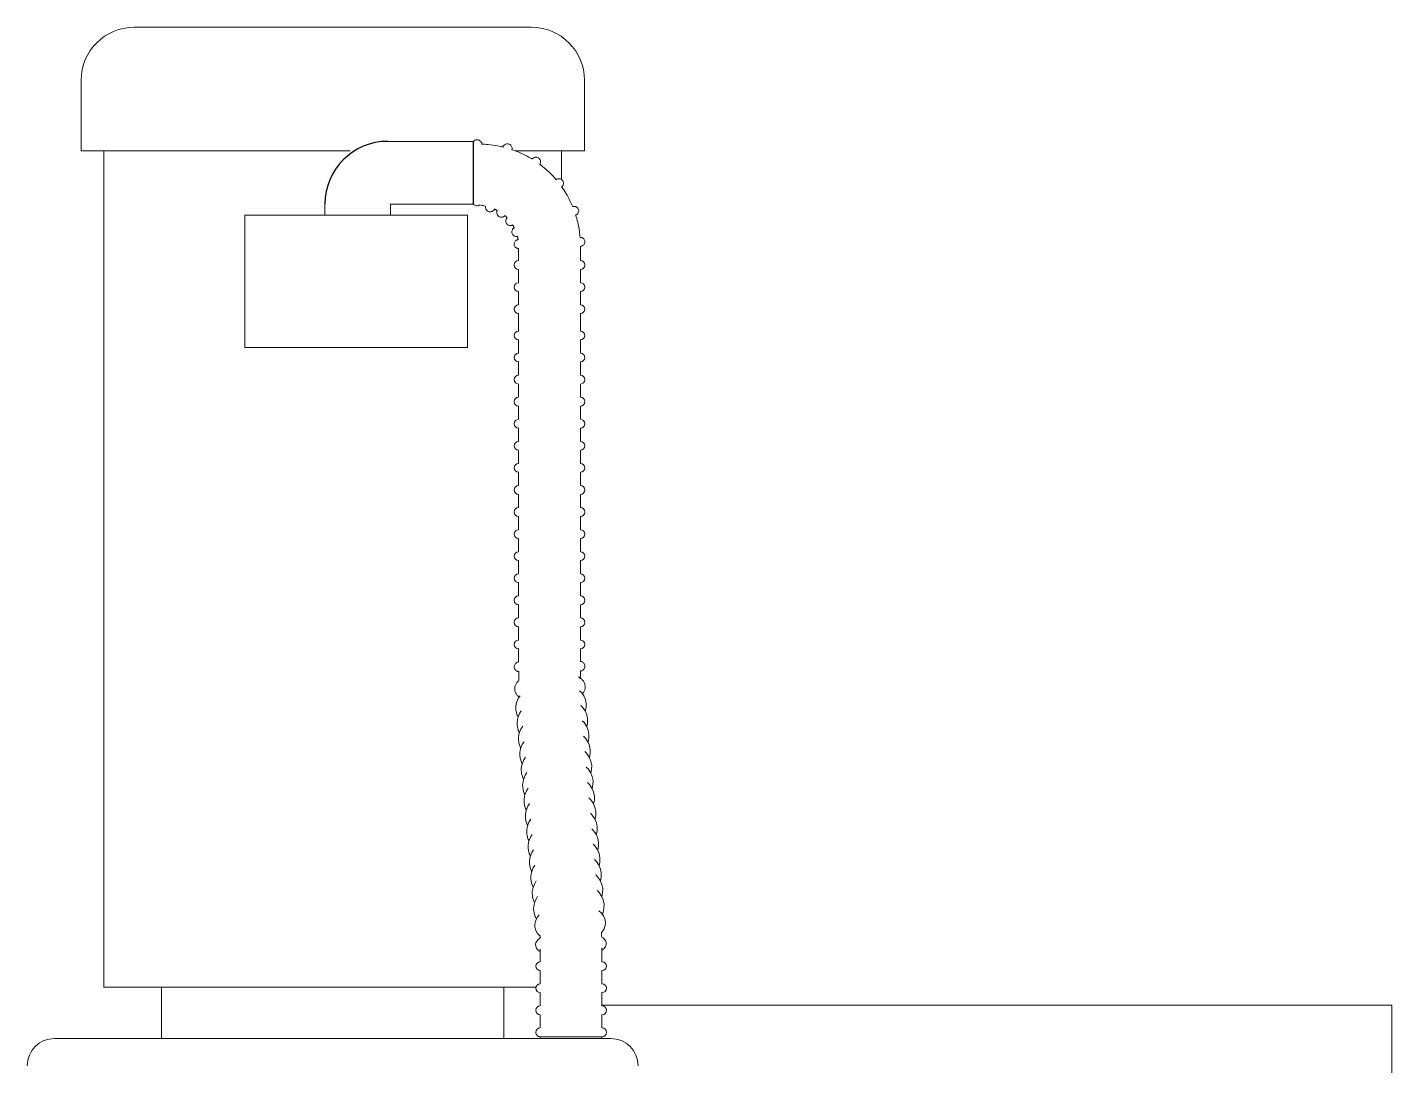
# Model space of a CAD drawing. Header units: inches. Extents: x 1.2 to 26.6, y 5.8 to 19.7.
# Drawn here: x 20.15 to 26.59, y 14.82 to 19.72 of the extents above; entities that cross this region are included whole.
import ezdxf

# ---------------------------------------------------------------- set-up
doc = ezdxf.new("R2010")
doc.units = ezdxf.units.IN
doc.header["$MEASUREMENT"] = 0

msp = doc.modelspace()

# ---------------------------------------------------------------- linework, layer by layer
at = {"color": 7, "linetype": 'Continuous', "lineweight": 15}
for p, q in [((20.656775, 19.719655), (20.931363, 19.719655)), ((20.931363, 19.719655), (22.531775, 19.719655)), ((21.676535, 19.136322), (20.406775, 19.136322)), ((22.781775, 19.136322), (22.456393, 19.136322)), ((21.179611, 18.207989), (21.179611, 18.832989)), ((21.179611, 18.832989), (21.232722, 18.832989)), ((21.232722, 18.832989), (21.233884, 18.832989)), ((21.233884, 18.832989), (22.230079, 18.832989)), ((22.230079, 18.207989), (22.230079, 18.832989)), ((22.471759, 18.576689), (22.471204, 18.576689)), ((22.471759, 18.472522), (22.471204, 18.472522)), ((22.471759, 18.368356), (22.471204, 18.368356)), ((22.471759, 18.244299), (22.471204, 18.244299)), ((21.179611, 18.207989), (21.232722, 18.207989)), ((21.232722, 18.207989), (21.233884, 18.207989)), ((21.233884, 18.207989), (22.230079, 18.207989)), ((22.471759, 18.140132), (22.471204, 18.140132)), ((22.471759, 18.035965), (22.471204, 18.035965)), ((22.471759, 17.931799), (22.471204, 17.931799)), ((22.471759, 17.827632), (22.471204, 17.827632)), ((22.471759, 17.723465), (22.471204, 17.723465)), ((22.471759, 17.619299), (22.471204, 17.619299)), ((22.471759, 17.515132), (22.471204, 17.515132)), ((22.471759, 17.410965), (22.471204, 17.410965)), ((22.471759, 17.306799), (22.471204, 17.306799)), ((22.471759, 17.202632), (22.471204, 17.202632)), ((22.471759, 17.098465), (22.471204, 17.098465)), ((22.471759, 16.994299), (22.471204, 16.994299)), ((22.471759, 16.890132), (22.471204, 16.890132)), ((22.471759, 16.785965), (22.471204, 16.785965)), ((20.768686, 15.188989), (20.514275, 15.188989)), ((20.785353, 15.188989), (20.768686, 15.188989)), ((20.785353, 15.147322), (20.785353, 15.188989)), ((20.785353, 15.188989), (22.402019, 15.188989)), ((20.785353, 14.947059), (20.785353, 15.147322)), ((22.402019, 15.188989), (22.402019, 15.147322)), ((22.418686, 15.188989), (22.402019, 15.188989)), ((22.402019, 15.147322), (22.402019, 14.947059)), ((22.552613, 15.188989), (22.418686, 15.188989)), ((22.864553, 15.104072), (26.591442, 15.104072)), ((26.591442, 9.070739), (26.591442, 15.104072)), ((22.906223, 14.947059), (20.281222, 14.947059)), ((22.572886, 14.955022), (22.864553, 14.955022))]:
    msp.add_line(p, q, dxfattribs=at)
msp.add_line((22.258428, 18.884656), (22.258428, 19.181322))
at = {"color": 7, "linetype": 'Continuous', "lineweight": 15, "flags": 128}
for points in [[(22.477758, 16.563618), (22.469203, 16.551079), (22.461351, 16.532354), (22.45815, 16.516193), (22.45815, 16.516193)], [(22.785538, 16.491922), (22.789884, 16.509586), (22.790194, 16.528474), (22.786346, 16.546674), (22.778608, 16.563796), (22.767195, 16.579588), (22.758926, 16.587465)], [(22.483939, 16.493413), (22.475707, 16.480475), (22.467907, 16.460687), (22.464541, 16.442268), (22.464541, 16.442268)], [(22.792367, 16.418263), (22.796272, 16.435399), (22.796569, 16.45549), (22.792709, 16.474973), (22.78491, 16.493407), (22.773396, 16.510443), (22.764937, 16.519079)], [(22.490363, 16.420455), (22.482196, 16.40762), (22.474396, 16.387832), (22.47103, 16.369413), (22.47103, 16.369413)], [(22.798856, 16.345408), (22.802761, 16.362544), (22.803057, 16.382635), (22.799198, 16.402118), (22.791399, 16.420552), (22.779885, 16.437588), (22.771333, 16.446319)], [(22.805345, 16.272553), (22.80925, 16.289689), (22.809546, 16.30978), (22.805687, 16.329263), (22.797888, 16.347697), (22.786374, 16.364733), (22.777729, 16.373559)], [(22.496786, 16.347498), (22.488684, 16.334765), (22.480885, 16.314977), (22.477519, 16.296558), (22.477519, 16.296558)], [(22.811834, 16.199698), (22.815738, 16.216834), (22.816035, 16.236925), (22.812176, 16.256408), (22.804376, 16.274842), (22.792863, 16.291878), (22.784125, 16.300799)], [(22.50321, 16.27454), (22.495173, 16.26191), (22.487373, 16.242122), (22.484008, 16.223703), (22.484008, 16.223703)], [(22.818323, 16.126843), (22.822227, 16.143979), (22.822524, 16.16407), (22.818665, 16.183553), (22.810865, 16.201987), (22.799351, 16.219023), (22.79052, 16.228039)], [(22.509633, 16.201583), (22.501662, 16.189055), (22.493862, 16.169267), (22.490496, 16.150848), (22.490496, 16.150848)], [(22.516057, 16.128625), (22.508151, 16.1162), (22.500351, 16.096412), (22.496985, 16.077993), (22.496985, 16.077993)], [(22.824811, 16.053988), (22.828716, 16.071125), (22.829012, 16.091215), (22.825153, 16.110698), (22.817354, 16.129132), (22.80584, 16.146168), (22.796916, 16.155279)], [(22.52248, 16.055667), (22.51464, 16.043345), (22.50684, 16.023557), (22.503474, 16.005138), (22.503474, 16.005138)], [(22.8313, 15.981133), (22.835205, 15.99827), (22.835501, 16.01836), (22.831642, 16.037843), (22.823843, 16.056277), (22.812329, 16.073313), (22.803312, 16.082519)], [(22.528904, 15.98271), (22.521128, 15.97049), (22.513328, 15.950702), (22.509963, 15.932283), (22.509963, 15.932283)], [(22.837789, 15.908278), (22.841693, 15.925415), (22.84199, 15.945505), (22.838131, 15.964988), (22.830332, 15.983422), (22.818818, 16.000458), (22.809708, 16.009759)], [(22.535327, 15.909752), (22.527617, 15.897636), (22.519817, 15.877847), (22.516451, 15.859428), (22.516451, 15.859428)], [(22.844278, 15.835423), (22.848182, 15.852559), (22.848479, 15.87265), (22.84462, 15.892133), (22.83682, 15.910567), (22.825306, 15.927603), (22.816104, 15.936999)], [(22.850767, 15.762568), (22.854671, 15.779704), (22.854967, 15.799795), (22.851108, 15.819278), (22.843309, 15.837712), (22.831795, 15.854748), (22.822499, 15.864238)], [(22.541751, 15.836795), (22.534106, 15.824781), (22.526306, 15.804992), (22.52294, 15.786573), (22.52294, 15.786573)], [(22.857255, 15.689713), (22.86116, 15.706849), (22.861456, 15.72694), (22.857597, 15.746423), (22.849798, 15.764857), (22.838284, 15.781893), (22.828895, 15.791478)], [(22.548174, 15.763837), (22.540595, 15.751926), (22.532795, 15.732137), (22.529429, 15.713718), (22.529429, 15.713718)], [(22.863744, 15.616858), (22.867648, 15.633994), (22.867945, 15.654085), (22.864086, 15.673568), (22.856287, 15.692002), (22.844773, 15.709038), (22.835291, 15.718718)], [(22.554598, 15.690879), (22.547083, 15.679071), (22.539283, 15.659282), (22.535918, 15.640863), (22.535918, 15.640863)], [(22.561021, 15.617922), (22.553572, 15.606216), (22.545772, 15.586427), (22.542407, 15.568009), (22.542407, 15.568009)], [(22.866008, 15.533172), (22.869544, 15.540981), (22.874137, 15.56114), (22.874434, 15.58123), (22.870575, 15.600713), (22.862775, 15.619147), (22.851262, 15.636184), (22.841687, 15.645958)], [(22.568765, 15.529962), (22.562228, 15.522764), (22.55372, 15.508285), (22.548955, 15.49339), (22.5484, 15.490063), (22.5484, 15.490063)], [(22.862076, 15.446717), (22.865288, 15.450124), (22.874189, 15.464538), (22.879349, 15.479433), (22.880744, 15.49602), (22.877865, 15.511783), (22.871191, 15.52638), (22.860961, 15.539783), (22.850184, 15.549294)]]:
    msp.add_lwpolyline(points, dxfattribs=at)
at = {"color": 7, "linetype": 'Continuous', "lineweight": 15}
for centre, radius, start, end in [((20.656775, 19.469655), 0.25, 90, 180), ((22.531775, 19.469655), 0.25, 0, 90), ((22.471204, 18.597522), 0.020833, 90, 270), ((22.762871, 18.597522), 0.020833, 270, 90), ((22.471204, 18.493355), 0.020833, 90, 270), ((22.762871, 18.493355), 0.020833, 270, 90), ((22.471204, 18.389189), 0.020833, 90, 270), ((22.762871, 18.389189), 0.020833, 270, 90), ((22.471204, 18.265132), 0.020833, 90, 270), ((22.762871, 18.265132), 0.020833, 270, 90), ((22.471204, 18.160965), 0.020833, 90, 270), ((22.762871, 18.160965), 0.020833, 270, 90), ((22.471204, 18.056799), 0.020833, 90, 270), ((22.762871, 18.056799), 0.020833, 270, 90), ((22.471204, 17.952632), 0.020833, 90, 270), ((22.762871, 17.952632), 0.020833, 270, 90), ((22.471204, 17.848465), 0.020833, 90, 270), ((22.762871, 17.848465), 0.020833, 270, 90), ((22.471204, 17.744299), 0.020833, 90, 270), ((22.762871, 17.744299), 0.020833, 270, 90), ((22.471204, 17.640132), 0.020833, 90, 270), ((22.762871, 17.640132), 0.020833, 270, 90), ((22.471204, 17.535965), 0.020833, 90, 270), ((22.762871, 17.535965), 0.020833, 270, 90), ((22.471204, 17.431799), 0.020833, 90, 270), ((22.762871, 17.431799), 0.020833, 270, 90), ((22.471204, 17.327632), 0.020833, 90, 270), ((22.762871, 17.327632), 0.020833, 270, 90), ((22.471204, 17.223465), 0.020833, 90, 270), ((22.762871, 17.223465), 0.020833, 270, 90), ((22.471204, 17.119299), 0.020833, 90, 270), ((22.762871, 17.119299), 0.020833, 270, 90), ((22.471204, 17.015132), 0.020833, 90, 270), ((22.762871, 17.015132), 0.020833, 270, 90), ((22.471204, 16.910965), 0.020833, 90, 270), ((22.762871, 16.910965), 0.020833, 270, 90), ((22.471204, 16.806799), 0.020833, 90, 270), ((22.762871, 16.806799), 0.020833, 270, 90), ((22.572886, 15.288355), 0.020833, 90, 270), ((22.864553, 15.288355), 0.020833, 270, 90), ((22.572886, 15.184189), 0.020833, 90, 270), ((22.864553, 15.184189), 0.020833, 270, 90), ((22.572886, 15.080022), 0.020833, 90, 270), ((22.864553, 15.080022), 0.020833, 270, 90), ((20.281222, 14.818422), 0.128636, 90, 180), ((22.572886, 14.975855), 0.020833, 90, 270), ((22.864553, 14.975855), 0.020833, 270, 90), ((22.906222, 14.818422), 0.128636, 360, 90)]:
    msp.add_arc(centre, radius, start, end, dxfattribs=at)
msp.add_arc((21.853674, 18.884656), 0.296666, 90, 180)
for points, degree in [([(20.406775, 19.469655), (20.406775, 19.136322)], 1), ([(22.781775, 19.136322), (22.781775, 19.469655)], 1), ([(20.514275, 19.136322), (20.514275, 15.984656)], 1), ([(22.260292, 19.181322), (21.839853, 19.181322)], 1), ([(22.674275, 19.000048), (22.674275, 19.136322)], 1), ([(21.557008, 18.884656), (21.557008, 18.832989)], 1), ([(21.867008, 18.832989), (21.867008, 18.885246)], 1), ([(21.867008, 18.884656), (22.261286, 18.884656)], 1), ([(22.356153, 18.862324), (22.371596, 18.854749)], 1), ([(22.405551, 18.831923), (22.417909, 18.819969)], 1), ([(22.44322, 18.787833), (22.451461, 18.772383)], 1), ([(22.460435, 18.732649), (22.463808, 18.732946)], 1), ([(22.465703, 18.733974), (22.468832, 18.716636)], 1), ([(22.471204, 18.675425), (22.471204, 18.618355)], 1), ([(22.762871, 18.618355), (22.762871, 18.686229)], 1), ([(22.471204, 18.576689), (22.471204, 18.514189)], 1), ([(22.762871, 18.514189), (22.762871, 18.576689)], 1), ([(22.471204, 18.472522), (22.471204, 18.410022)], 1), ([(22.762871, 18.410022), (22.762871, 18.472522)], 1), ([(22.471204, 18.368356), (22.471204, 18.285965)], 1), ([(22.762871, 18.285965), (22.762871, 18.368356)], 1), ([(22.471204, 18.244299), (22.471204, 18.181799)], 1), ([(22.762871, 18.181799), (22.762871, 18.244299)], 1), ([(22.471204, 18.140132), (22.471204, 18.077632)], 1), ([(22.762871, 18.077632), (22.762871, 18.140132)], 1), ([(22.471204, 18.035965), (22.471204, 17.973465)], 1), ([(22.762871, 17.973465), (22.762871, 18.035965)], 1), ([(22.471204, 17.931799), (22.471204, 17.869299)], 1), ([(22.762871, 17.869299), (22.762871, 17.931799)], 1), ([(22.471204, 17.827632), (22.471204, 17.765132)], 1), ([(22.762871, 17.765132), (22.762871, 17.827632)], 1), ([(22.471204, 17.723465), (22.471204, 17.660965)], 1), ([(22.762871, 17.660965), (22.762871, 17.723465)], 1), ([(22.471204, 17.619299), (22.471204, 17.556799)], 1), ([(22.762871, 17.556799), (22.762871, 17.619299)], 1), ([(22.471204, 17.515132), (22.471204, 17.452632)], 1), ([(22.762871, 17.452632), (22.762871, 17.515132)], 1), ([(22.471204, 17.410965), (22.471204, 17.348465)], 1), ([(22.762871, 17.348465), (22.762871, 17.410965)], 1), ([(22.471204, 17.306799), (22.471204, 17.244299)], 1), ([(22.762871, 17.244299), (22.762871, 17.306799)], 1), ([(22.471204, 17.202632), (22.471204, 17.140132)], 1), ([(22.762871, 17.140132), (22.762871, 17.202632)], 1), ([(22.471204, 17.098465), (22.471204, 17.035965)], 1), ([(22.762871, 17.035965), (22.762871, 17.098465)], 1), ([(22.471204, 16.994299), (22.471204, 16.931799)], 1), ([(22.762871, 16.931799), (22.762871, 16.994299)], 1), ([(22.471204, 16.890132), (22.471204, 16.827632)], 1), ([(22.762871, 16.827632), (22.762871, 16.890132)], 1), ([(22.471204, 16.785965), (22.471204, 16.732713)], 1), ([(22.762871, 16.732713), (22.762871, 16.785965)], 1), ([(22.471204, 16.732713), (22.471226, 16.722357)], 1), ([(22.762882, 16.72734), (22.762871, 16.732713)], 1), ([(20.514275, 15.984656), (20.514275, 15.188989)], 1), ([(22.863149, 15.425932), (22.862907, 15.433071), (22.862633, 15.440092), (22.862337, 15.446993)], 3), ([(22.572886, 15.310665), (22.572886, 15.309189)], 1), ([(22.572886, 15.267522), (22.572886, 15.205022)], 1), ([(22.864553, 15.309189), (22.864553, 15.310665)], 1), ([(22.864553, 15.205022), (22.864553, 15.267522)], 1), ([(22.572886, 15.163355), (22.572886, 15.100855)], 1), ([(22.864553, 15.100855), (22.864553, 15.163355)], 1), ([(22.572886, 15.059189), (22.572886, 14.996689)], 1), ([(22.864553, 14.996689), (22.864553, 15.059189)], 1), ([(22.572886, 14.955022), (22.572886, 14.947059)], 1), ([(22.864553, 14.947059), (22.864553, 14.955022)], 1)]:
    msp.add_open_spline(points, degree=degree, dxfattribs=at)
for points, knots in [([(22.29892, 19.168091), (22.298389, 19.169992), (22.297161, 19.173457), (22.294498, 19.178878), (22.289378, 19.184657), (22.281838, 19.188841), (22.272499, 19.189673), (22.264385, 19.186799), (22.259862, 19.18329), (22.258621, 19.181587), (22.258428, 19.181322)], [0.190069524, 0.190069524, 0.190069524, 0.190069524, 0.332448221, 0.471491647, 0.572597305, 0.677001887, 0.784743272, 0.890654008, 0.982978871, 1, 1, 1, 1]), ([(22.399224, 19.154461), (22.390113, 19.156535), (22.366553, 19.161898), (22.331822, 19.166687), (22.306215, 19.16778), (22.295412, 19.168241)], [0, 0, 0, 0, 0.26717489, 0.69084146, 1, 1, 1, 1]), ([(22.44129, 19.141922), (22.441322, 19.144124), (22.441063, 19.14772), (22.440027, 19.153829), (22.437073, 19.160459), (22.431237, 19.166684), (22.422684, 19.17034), (22.413885, 19.17012), (22.406995, 19.167283), (22.402302, 19.163637), (22.398773, 19.159686), (22.396928, 19.156821), (22.395874, 19.155184)], [0.107702684, 0.107702684, 0.107702684, 0.107702684, 0.237128783, 0.333453279, 0.411091903, 0.491147218, 0.574109357, 0.656428973, 0.727254471, 0.799757206, 0.885615761, 1, 1, 1, 1]), ([(22.536483, 19.096629), (22.528455, 19.10141), (22.507686, 19.11378), (22.474827, 19.129691), (22.449391, 19.138968), (22.437885, 19.143165)], [0, 0, 0, 0, 0.25657871, 0.66369622, 1, 1, 1, 1]), ([(22.572108, 19.072149), (22.572315, 19.072689), (22.573278, 19.075286), (22.574365, 19.079152), (22.574967, 19.086172), (22.57311, 19.09408), (22.568135, 19.101214), (22.560654, 19.10578), (22.552849, 19.107004), (22.54636, 19.105915), (22.541436, 19.103773), (22.537493, 19.101221), (22.535205, 19.099224), (22.533929, 19.098112)], [0.144950635, 0.144950635, 0.144950635, 0.144950635, 0.178101948, 0.305612152, 0.394211401, 0.466844282, 0.542514781, 0.618825566, 0.688196639, 0.750515314, 0.816320899, 0.897630749, 1, 1, 1, 1]), ([(22.649262, 18.999331), (22.643094, 19.006353), (22.62713, 19.024524), (22.600756, 19.049784), (22.579409, 19.06645), (22.569758, 19.073983)], [0, 0, 0, 0, 0.25653257, 0.66390828, 1, 1, 1, 1]), ([(22.675254, 18.965641), (22.676129, 18.966658), (22.677553, 18.968522), (22.679842, 18.971851), (22.682094, 18.976632), (22.68328, 18.983508), (22.681954, 18.991203), (22.677589, 18.998268), (22.671259, 19.002852), (22.664816, 19.00474), (22.659442, 19.004828), (22.655034, 19.003999), (22.651329, 19.002733), (22.649043, 19.001628), (22.647758, 19.001006)], [0.084017629, 0.084017629, 0.084017629, 0.084017629, 0.18095126, 0.267346661, 0.343875877, 0.411432557, 0.484532949, 0.56044902, 0.635071658, 0.696658501, 0.753768779, 0.813502117, 0.895113412, 1, 1, 1, 1]), ([(22.726686, 18.872092), (22.72297, 18.880668), (22.713349, 18.902874), (22.696006, 18.935016), (22.680812, 18.957438), (22.673951, 18.967564)], [0, 0, 0, 0, 0.25653777, 0.66423253, 1, 1, 1, 1]), ([(22.287627, 18.880578), (22.285874, 18.879407), (22.281193, 18.877079), (22.272499, 18.876305), (22.264385, 18.879179), (22.259862, 18.882688), (22.258621, 18.884391), (22.258428, 18.884656)], [0.59457934, 0.59457934, 0.59457934, 0.59457934, 0.677001887, 0.784743272, 0.890654008, 0.982978871, 1, 1, 1, 1]), ([(22.283488, 18.88114), (22.294381, 18.879666), (22.304291, 18.878192), (22.311663, 18.876227), (22.316925, 18.873482)], [0, 0, 0, 0, 0.18644326, 1, 1, 1, 1]), ([(22.314487, 18.873855), (22.314576, 18.871858), (22.314736, 18.868269), (22.316565, 18.861646), (22.321014, 18.854764), (22.328326, 18.849413), (22.334253, 18.848723), (22.337184, 18.848381)], [0, 0, 0, 0, 0.25976493, 0.466926, 0.64104145, 0.82248712, 1, 1, 1, 1]), ([(22.739446, 18.83224), (22.740235, 18.832617), (22.742421, 18.833662), (22.744561, 18.834927), (22.748165, 18.837714), (22.751541, 18.841596), (22.754303, 18.847224), (22.755227, 18.854468), (22.753422, 18.862025), (22.749237, 18.868061), (22.744117, 18.87184), (22.73933, 18.873696), (22.735369, 18.874324), (22.732256, 18.874352), (22.729328, 18.874046), (22.727636, 18.873788), (22.726271, 18.873443), (22.726101, 18.873401)], [0, 0, 0, 0, 0.07392643, 0.20476404, 0.26973988, 0.32308388, 0.38756685, 0.45982184, 0.53590056, 0.61119673, 0.67165454, 0.72410326, 0.77075355, 0.81629395, 0.87786015, 0.9848137, 1, 1, 1, 1]), ([(22.337184, 18.848381), (22.340199, 18.848771), (22.345685, 18.84948), (22.351441, 18.853244), (22.355369, 18.857031), (22.357319, 18.859576), (22.358349, 18.86115), (22.358397, 18.861224)], [0, 0, 0, 0, 0.192744735, 0.350745531, 0.528223864, 0.759853927, 0.771244198, 0.771244198, 0.771244198, 0.771244198]), ([(22.369714, 18.855463), (22.369247, 18.853983), (22.368297, 18.850979), (22.367616, 18.844924), (22.369203, 18.836892), (22.373811, 18.829668), (22.381379, 18.824448), (22.386986, 18.823849), (22.389791, 18.823549)], [0, 0, 0, 0, 0.1913549, 0.38848411, 0.53518237, 0.68879525, 0.84432366, 1, 1, 1, 1]), ([(22.389791, 18.823549), (22.3925, 18.823877), (22.397463, 18.824477), (22.402348, 18.827135), (22.40504, 18.828959), (22.406595, 18.83023), (22.406972, 18.830548)], [0, 0, 0, 0, 0.234239756, 0.429167551, 0.684927095, 0.768634811, 0.768634811, 0.768634811, 0.768634811]), ([(22.417058, 18.821021), (22.416577, 18.820468), (22.41532, 18.819024), (22.413514, 18.81616), (22.411305, 18.811215), (22.410305, 18.804289), (22.411885, 18.796578), (22.416473, 18.789686), (22.422838, 18.785361), (22.428465, 18.783822), (22.431259, 18.783721), (22.432246, 18.783685)], [0, 0, 0, 0, 0.088793284, 0.232041922, 0.354222016, 0.468167932, 0.59145898, 0.718917549, 0.841713802, 0.944058069, 1, 1, 1, 1]), ([(22.761362, 18.72724), (22.760453, 18.736543), (22.758099, 18.760635), (22.751443, 18.796543), (22.74386, 18.822543), (22.740437, 18.834276)], [0, 0, 0, 0, 0.25658498, 0.66451234, 1, 1, 1, 1]), ([(22.432246, 18.783685), (22.434591, 18.78393), (22.438906, 18.784381), (22.441893, 18.785643), (22.443401, 18.786263), (22.443935, 18.786491)], [0, 0, 0, 0, 0.299906084, 0.551762435, 0.691273974, 0.691273974, 0.691273974, 0.691273974]), ([(22.450142, 18.772483), (22.449342, 18.771987), (22.447935, 18.771112), (22.444733, 18.768385), (22.441374, 18.76397), (22.439002, 18.75781), (22.438805, 18.750316), (22.441368, 18.743089), (22.44591, 18.737696), (22.450997, 18.734496), (22.455602, 18.733029), (22.458672, 18.732674), (22.460004, 18.732655), (22.460435, 18.732649)], [0, 0, 0, 0, 0.12217376, 0.21505446, 0.29931336, 0.40080832, 0.51245308, 0.62757286, 0.73403562, 0.82155473, 0.89834192, 0.96713077, 1, 1, 1, 1]), ([(22.466671, 18.716597), (22.466541, 18.716572), (22.465642, 18.716395), (22.463015, 18.715573), (22.458824, 18.713402), (22.454208, 18.709161), (22.450804, 18.70267), (22.44979, 18.695128), (22.451492, 18.688048), (22.454933, 18.682671), (22.458786, 18.679195), (22.462538, 18.677102), (22.465746, 18.676024), (22.468068, 18.675598), (22.469349, 18.675465), (22.470152, 18.675414), (22.470989, 18.675385), (22.471363, 18.675385), (22.471628, 18.675385)], [0, 0, 0, 0, 0.00767973, 0.05341926, 0.11420596, 0.21529787, 0.31731619, 0.42538332, 0.53692967, 0.6244104, 0.69745994, 0.75907636, 0.80915216, 0.84461391, 0.86637983, 0.88759363, 0.92034358, 1, 1, 1, 1]), ([(22.765689, 18.686534), (22.765992, 18.686583), (22.766726, 18.686702), (22.769416, 18.687353), (22.773728, 18.689222), (22.778757, 18.693411), (22.782524, 18.699789), (22.783855, 18.707495), (22.782369, 18.714743), (22.778996, 18.720324), (22.775153, 18.723939), (22.771376, 18.726136), (22.768106, 18.727287), (22.765694, 18.727753), (22.764341, 18.7279), (22.763521, 18.727955), (22.762734, 18.727984), (22.76211, 18.727989), (22.761573, 18.727982), (22.761281, 18.727978)], [0, 0, 0, 0, 0.02048191, 0.04965301, 0.11682071, 0.20562964, 0.30501422, 0.40401903, 0.50913404, 0.59091191, 0.65888418, 0.71629941, 0.76320479, 0.79707811, 0.81763813, 0.83672696, 0.86528157, 0.92679697, 1, 1, 1, 1]), ([(22.456872, 16.717125), (22.455308, 16.715214), (22.452084, 16.711276), (22.449787, 16.702048), (22.451604, 16.692956), (22.456127, 16.686263), (22.461055, 16.68225), (22.465616, 16.679833), (22.468534, 16.678875), (22.470044, 16.67838)], [0, 0, 0, 0, 0.13681643, 0.28195007, 0.4384683, 0.56788295, 0.6957413, 0.84261246, 1, 1, 1, 1]), ([(22.47122, 16.725198), (22.469665, 16.72471), (22.466469, 16.723574), (22.461855, 16.721513), (22.458347, 16.718424), (22.456872, 16.717125)], [0.710620718, 0.710620718, 0.710620718, 0.710620718, 0.811291519, 0.920708599, 1, 1, 1, 1]), ([(22.471556, 16.680819), (22.471617, 16.676204), (22.471813, 16.661184), (22.472175, 16.646526), (22.472425, 16.636372)], [0, 0, 0, 0, 0.30726208, 1, 1, 1, 1]), ([(22.76326, 16.680221), (22.76509, 16.680832), (22.768871, 16.682094), (22.774592, 16.685191), (22.780526, 16.6913), (22.784043, 16.69947), (22.783894, 16.708746), (22.780354, 16.716464), (22.775478, 16.721534), (22.770559, 16.724636), (22.766567, 16.7263), (22.763906, 16.727162), (22.762882, 16.727465)], [0, 0, 0, 0, 0.084371655, 0.174378668, 0.234886462, 0.297689295, 0.362017003, 0.422632128, 0.477763781, 0.537108992, 0.611619411, 0.657424346, 0.657424346, 0.657424346, 0.657424346]), ([(22.763935, 16.646533), (22.763728, 16.654914), (22.76343, 16.666975), (22.763268, 16.679387), (22.763218, 16.683174)], [0, 0, 0, 0, 0.694944, 1, 1, 1, 1]), ([(22.471409, 16.635729), (22.468421, 16.632932), (22.462549, 16.626509), (22.456453, 16.616568), (22.454464, 16.60918), (22.453673, 16.606241)], [0.899267356, 0.899267356, 0.899267356, 0.899267356, 0.933516305, 0.97354765, 1, 1, 1, 1]), ([(22.771661, 16.573409), (22.773655, 16.575549), (22.778791, 16.581062), (22.783848, 16.591588), (22.786613, 16.604733), (22.785105, 16.618106), (22.779656, 16.630488), (22.771002, 16.641381), (22.761666, 16.649033), (22.755118, 16.653172), (22.753043, 16.654389)], [0, 0, 0, 0, 0.024886294, 0.064094184, 0.101103983, 0.140513321, 0.178686445, 0.218006916, 0.261085413, 0.280029882, 0.280029882, 0.280029882, 0.280029882]), ([(22.453673, 16.606241), (22.45323, 16.603029), (22.452174, 16.595385), (22.454496, 16.583237), (22.46071, 16.571326), (22.467366, 16.563039), (22.472661, 16.559173), (22.474039, 16.558166)], [0, 0, 0, 0, 0.17658923, 0.42025289, 0.66032055, 0.91160236, 1, 1, 1, 1]), ([(22.45815, 16.516193), (22.457917, 16.512442), (22.457299, 16.502487), (22.460024, 16.486532), (22.464396, 16.473102), (22.468812, 16.466484), (22.469679, 16.465183)], [0, 0, 0, 0, 0.21253612, 0.56414616, 0.91435181, 1, 1, 1, 1]), ([(22.464541, 16.442268), (22.464343, 16.438339), (22.463809, 16.42778), (22.466677, 16.410838), (22.470757, 16.397161), (22.474787, 16.390678), (22.475234, 16.389958)], [0, 0, 0, 0, 0.21830877, 0.58673697, 0.95410702, 1, 1, 1, 1]), ([(22.47103, 16.369413), (22.470831, 16.365484), (22.470298, 16.354925), (22.473165, 16.337983), (22.477246, 16.324306), (22.481275, 16.317823), (22.481723, 16.317103)], [0, 0, 0, 0, 0.21831602, 0.58674464, 0.95410819, 1, 1, 1, 1]), ([(22.477519, 16.296558), (22.47732, 16.292629), (22.476786, 16.28207), (22.479654, 16.265128), (22.483735, 16.251451), (22.487764, 16.244968), (22.488212, 16.244248)], [0, 0, 0, 0, 0.21831589, 0.5867442, 0.95410823, 1, 1, 1, 1]), ([(22.484008, 16.223703), (22.483809, 16.219774), (22.483275, 16.209215), (22.486143, 16.192273), (22.490223, 16.178596), (22.494253, 16.172113), (22.4947, 16.171393)], [0, 0, 0, 0, 0.21831575, 0.58674393, 0.95410703, 1, 1, 1, 1]), ([(22.490496, 16.150848), (22.490298, 16.146919), (22.489764, 16.136361), (22.492632, 16.119418), (22.496713, 16.105742), (22.500742, 16.099258), (22.501189, 16.098538)], [0, 0, 0, 0, 0.21831599, 0.5867448, 0.95410821, 1, 1, 1, 1]), ([(22.496985, 16.077993), (22.496786, 16.074064), (22.496253, 16.063506), (22.49912, 16.046562), (22.503201, 16.032888), (22.50723, 16.026403), (22.507678, 16.025683)], [0, 0, 0, 0, 0.2183158, 0.58674404, 0.95411492, 1, 1, 1, 1]), ([(22.503474, 16.005138), (22.503275, 16.001209), (22.502742, 15.990651), (22.505609, 15.973708), (22.50969, 15.960032), (22.513719, 15.953548), (22.514167, 15.952828)], [0, 0, 0, 0, 0.21831451, 0.58674058, 0.95410851, 1, 1, 1, 1]), ([(22.509963, 15.932283), (22.509764, 15.928355), (22.50923, 15.917795), (22.512098, 15.900853), (22.516179, 15.887177), (22.520208, 15.880693), (22.520655, 15.879974)], [0, 0, 0, 0, 0.2183089, 0.58673725, 0.95410823, 1, 1, 1, 1]), ([(22.516451, 15.859428), (22.516253, 15.8555), (22.515719, 15.84494), (22.518587, 15.827998), (22.522667, 15.814322), (22.526697, 15.807839), (22.527144, 15.807119)], [0, 0, 0, 0, 0.21830877, 0.58673697, 0.95410702, 1, 1, 1, 1]), ([(22.52294, 15.786573), (22.522742, 15.782645), (22.522208, 15.772085), (22.525075, 15.755144), (22.529156, 15.741467), (22.533185, 15.734984), (22.533633, 15.734264)], [0, 0, 0, 0, 0.21830898, 0.5867448, 0.95410821, 1, 1, 1, 1]), ([(22.529429, 15.713718), (22.52923, 15.70979), (22.528697, 15.699231), (22.531564, 15.682288), (22.535645, 15.668612), (22.539674, 15.662129), (22.540122, 15.661409)], [0, 0, 0, 0, 0.218315848, 0.586744178, 0.954108227, 1, 1, 1, 1]), ([(22.535918, 15.640863), (22.535719, 15.636935), (22.535186, 15.626376), (22.538053, 15.609433), (22.542134, 15.595757), (22.546163, 15.589274), (22.54661, 15.588554)], [0, 0, 0, 0, 0.21831602, 0.58674464, 0.95410819, 1, 1, 1, 1]), ([(22.542407, 15.568009), (22.542211, 15.564081), (22.541685, 15.553525), (22.544463, 15.536547), (22.549293, 15.521445), (22.554294, 15.513626), (22.555631, 15.511537)], [0, 0, 0, 0, 0.2006481, 0.53926037, 0.87689448, 1, 1, 1, 1]), ([(22.5484, 15.490063), (22.548093, 15.486643), (22.547308, 15.477903), (22.549657, 15.463862), (22.556253, 15.449037), (22.563473, 15.438339), (22.569323, 15.433204), (22.570763, 15.43194)], [0, 0, 0, 0, 0.16160164, 0.41299175, 0.66255019, 0.91693904, 1, 1, 1, 1]), ([(22.57152, 15.41977), (22.569325, 15.4184), (22.564457, 15.414962), (22.557801, 15.408455), (22.55245, 15.399197), (22.550515, 15.388053), (22.55284, 15.377262), (22.558404, 15.368439), (22.564945, 15.362095), (22.570208, 15.359089), (22.572581, 15.357734)], [0.789115347, 0.789115347, 0.789115347, 0.789115347, 0.81099485, 0.840352127, 0.868839569, 0.894871046, 0.922318194, 0.948528013, 0.976789307, 1, 1, 1, 1]), ([(22.573119, 15.433352), (22.573277, 15.428951), (22.573427, 15.424334), (22.573561, 15.419651), (22.573566, 15.419496)], [0.683456071, 0.683456071, 0.683456071, 0.683456071, 0.989557754, 1, 1, 1, 1]), ([(22.864168, 15.364186), (22.866319, 15.365412), (22.871676, 15.368466), (22.877961, 15.375131), (22.883295, 15.384397), (22.885177, 15.395363), (22.88285, 15.406134), (22.877318, 15.414991), (22.870609, 15.421246), (22.865575, 15.424547), (22.863149, 15.425932)], [0, 0, 0, 0, 0.020646203, 0.05141609, 0.078547392, 0.104524234, 0.131968201, 0.15817802, 0.186439315, 0.21011664, 0.21011664, 0.21011664, 0.21011664]), ([(22.572421, 15.368153), (22.572482, 15.364403), (22.57273, 15.348968), (22.572867, 15.329681), (22.572883, 15.314226), (22.572886, 15.310665)], [0, 0, 0, 0, 0.19809235, 0.81522304, 1, 1, 1, 1]), ([(22.864553, 15.310665), (22.864542, 15.317421), (22.86451, 15.337037), (22.864301, 15.358364), (22.86406, 15.372738), (22.864032, 15.374467)], [0, 0, 0, 0, 0.31613021, 0.91774725, 1, 1, 1, 1])]:
    msp.add_open_spline(points, degree=3, knots=knots, dxfattribs=at)

doc.saveas('drawing.dxf')
